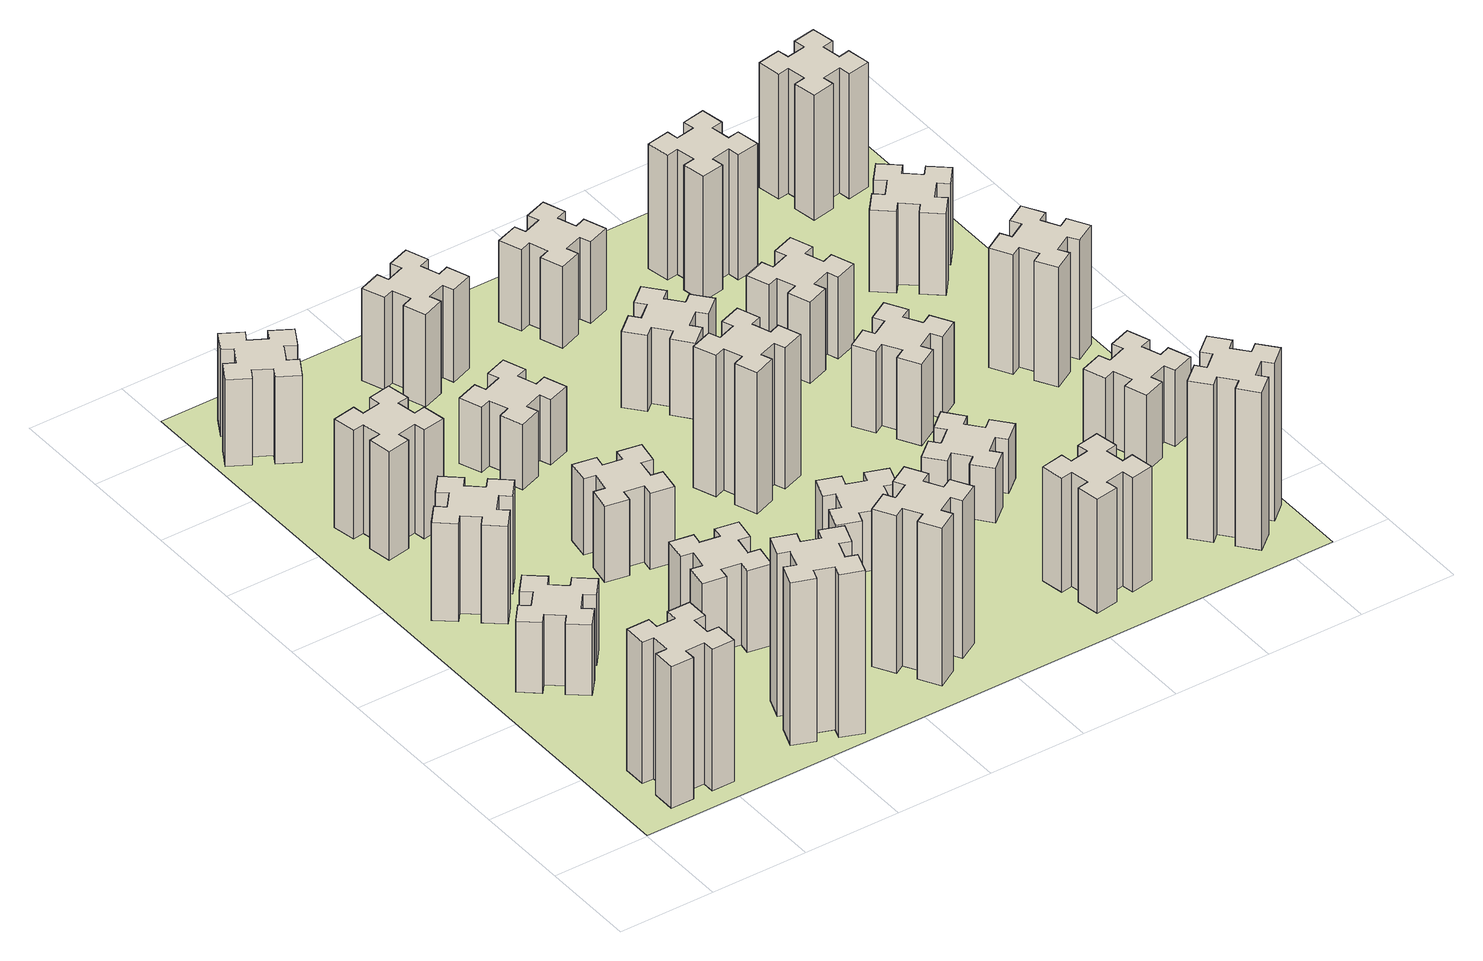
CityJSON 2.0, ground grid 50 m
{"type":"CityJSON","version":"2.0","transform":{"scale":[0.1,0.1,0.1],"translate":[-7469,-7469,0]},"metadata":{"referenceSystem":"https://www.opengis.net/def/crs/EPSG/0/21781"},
"CityObjects":{
"building1":{"type":"Building","attributes":{"class":"1000","function":"1000","usage":"1000","yearOfConstruction":2016,"roofType":"1000","measuredHeight":78,"storeysAboveGround":30,"storeysBelowGround":0},"geometry":[{"type":"Solid","lod":"1","boundaries":[[[[0,1,2,3,4,5,6,7,8,9,10,11,12,13,14,15,16,17,18,19]],[[17,16,20,21]],[[16,15,22,20]],[[15,14,23,22]],[[14,13,24,23]],[[13,12,25,24]],[[12,11,26,25]],[[11,10,27,26]],[[10,9,28,27]],[[9,8,29,28]],[[8,7,30,29]],[[7,6,31,30]],[[6,5,32,31]],[[5,4,33,32]],[[4,3,34,33]],[[3,2,35,34]],[[2,1,36,35]],[[1,0,37,36]],[[0,19,38,37]],[[19,18,39,38]],[[18,17,21,39]],[[24,25,26,27,28,29,30,31,32,33,34,35,36,37,38,39,21,20,22,23]]]]}]},
"building2":{"type":"Building","attributes":{"class":"1000","function":"1000","usage":"1000","yearOfConstruction":2016,"roofType":"1000","measuredHeight":39,"storeysAboveGround":30,"storeysBelowGround":0},"geometry":[{"type":"Solid","lod":"1","boundaries":[[[[40,41,42,43,44,45,46,47,48,49,50,51,52,53,54,55,56,57,58,59]],[[57,56,60,61]],[[56,55,62,60]],[[55,54,63,62]],[[54,53,64,63]],[[53,52,65,64]],[[52,51,66,65]],[[51,50,67,66]],[[50,49,68,67]],[[49,48,69,68]],[[48,47,70,69]],[[47,46,71,70]],[[46,45,72,71]],[[45,44,73,72]],[[44,43,74,73]],[[43,42,75,74]],[[42,41,76,75]],[[41,40,77,76]],[[40,59,78,77]],[[59,58,79,78]],[[58,57,61,79]],[[64,65,66,67,68,69,70,71,72,73,74,75,76,77,78,79,61,60,62,63]]]]}]},
"building3":{"type":"Building","attributes":{"class":"1000","function":"1000","usage":"1000","yearOfConstruction":2016,"roofType":"1000","measuredHeight":54,"storeysAboveGround":30,"storeysBelowGround":0},"geometry":[{"type":"Solid","lod":"1","boundaries":[[[[80,81,82,83,84,85,86,87,88,89,90,91,92,93,94,95,96,97,98,99]],[[97,96,100,101]],[[96,95,102,100]],[[95,94,103,102]],[[94,93,104,103]],[[93,92,105,104]],[[92,91,106,105]],[[91,90,107,106]],[[90,89,108,107]],[[89,88,109,108]],[[88,87,110,109]],[[87,86,111,110]],[[86,85,112,111]],[[85,84,113,112]],[[84,83,114,113]],[[83,82,115,114]],[[82,81,116,115]],[[81,80,117,116]],[[80,99,118,117]],[[99,98,119,118]],[[98,97,101,119]],[[104,105,106,107,108,109,110,111,112,113,114,115,116,117,118,119,101,100,102,103]]]]}]},
"building4":{"type":"Building","attributes":{"class":"1000","function":"1000","usage":"1000","yearOfConstruction":2016,"roofType":"1000","measuredHeight":60,"storeysAboveGround":30,"storeysBelowGround":0},"geometry":[{"type":"Solid","lod":"1","boundaries":[[[[120,121,122,123,124,125,126,127,128,129,130,131,132,133,134,135,136,137,138,139]],[[137,136,140,141]],[[136,135,142,140]],[[135,134,143,142]],[[134,133,144,143]],[[133,132,145,144]],[[132,131,146,145]],[[131,130,147,146]],[[130,129,148,147]],[[129,128,149,148]],[[128,127,150,149]],[[127,126,151,150]],[[126,125,152,151]],[[125,124,153,152]],[[124,123,154,153]],[[123,122,155,154]],[[122,121,156,155]],[[121,120,157,156]],[[120,139,158,157]],[[139,138,159,158]],[[138,137,141,159]],[[144,145,146,147,148,149,150,151,152,153,154,155,156,157,158,159,141,140,142,143]]]]}]},
"building5":{"type":"Building","attributes":{"class":"1000","function":"1000","usage":"1000","yearOfConstruction":2016,"roofType":"1000","measuredHeight":90,"storeysAboveGround":30,"storeysBelowGround":0},"geometry":[{"type":"Solid","lod":"1","boundaries":[[[[160,161,162,163,164,165,166,167,168,169,170,171,172,173,174,175,176,177,178,179]],[[177,176,180,181]],[[176,175,182,180]],[[175,174,183,182]],[[174,173,184,183]],[[173,172,185,184]],[[172,171,186,185]],[[171,170,187,186]],[[170,169,188,187]],[[169,168,189,188]],[[168,167,190,189]],[[167,166,191,190]],[[166,165,192,191]],[[165,164,193,192]],[[164,163,194,193]],[[163,162,195,194]],[[162,161,196,195]],[[161,160,197,196]],[[160,179,198,197]],[[179,178,199,198]],[[178,177,181,199]],[[184,185,186,187,188,189,190,191,192,193,194,195,196,197,198,199,181,180,182,183]]]]}]},
"building6":{"type":"Building","attributes":{"class":"1000","function":"1000","usage":"1000","yearOfConstruction":2016,"roofType":"1000","measuredHeight":48,"storeysAboveGround":30,"storeysBelowGround":0},"geometry":[{"type":"Solid","lod":"1","boundaries":[[[[200,201,202,203,204,205,206,207,208,209,210,211,212,213,214,215,216,217,218,219]],[[217,216,220,221]],[[216,215,222,220]],[[215,214,223,222]],[[214,213,224,223]],[[213,212,225,224]],[[212,211,226,225]],[[211,210,227,226]],[[210,209,228,227]],[[209,208,229,228]],[[208,207,230,229]],[[207,206,231,230]],[[206,205,232,231]],[[205,204,233,232]],[[204,203,234,233]],[[203,202,235,234]],[[202,201,236,235]],[[201,200,237,236]],[[200,219,238,237]],[[219,218,239,238]],[[218,217,221,239]],[[224,225,226,227,228,229,230,231,232,233,234,235,236,237,238,239,221,220,222,223]]]]}]},
"building7":{"type":"Building","attributes":{"class":"1000","function":"1000","usage":"1000","yearOfConstruction":2016,"roofType":"1000","measuredHeight":45,"storeysAboveGround":30,"storeysBelowGround":0},"geometry":[{"type":"Solid","lod":"1","boundaries":[[[[240,241,242,243,244,245,246,247,248,249,250,251,252,253,254,255,256,257,258,259]],[[257,256,260,261]],[[256,255,262,260]],[[255,254,263,262]],[[254,253,264,263]],[[253,252,265,264]],[[252,251,266,265]],[[251,250,267,266]],[[250,249,268,267]],[[249,248,269,268]],[[248,247,270,269]],[[247,246,271,270]],[[246,245,272,271]],[[245,244,273,272]],[[244,243,274,273]],[[243,242,275,274]],[[242,241,276,275]],[[241,240,277,276]],[[240,259,278,277]],[[259,258,279,278]],[[258,257,261,279]],[[264,265,266,267,268,269,270,271,272,273,274,275,276,277,278,279,261,260,262,263]]]]}]},
"building8":{"type":"Building","attributes":{"class":"1000","function":"1000","usage":"1000","yearOfConstruction":2016,"roofType":"1000","measuredHeight":42,"storeysAboveGround":30,"storeysBelowGround":0},"geometry":[{"type":"Solid","lod":"1","boundaries":[[[[280,281,282,283,284,285,286,287,288,289,290,291,292,293,294,295,296,297,298,299]],[[297,296,300,301]],[[296,295,302,300]],[[295,294,303,302]],[[294,293,304,303]],[[293,292,305,304]],[[292,291,306,305]],[[291,290,307,306]],[[290,289,308,307]],[[289,288,309,308]],[[288,287,310,309]],[[287,286,311,310]],[[286,285,312,311]],[[285,284,313,312]],[[284,283,314,313]],[[283,282,315,314]],[[282,281,316,315]],[[281,280,317,316]],[[280,299,318,317]],[[299,298,319,318]],[[298,297,301,319]],[[304,305,306,307,308,309,310,311,312,313,314,315,316,317,318,319,301,300,302,303]]]]}]},
"building9":{"type":"Building","attributes":{"class":"1000","function":"1000","usage":"1000","yearOfConstruction":2016,"roofType":"1000","measuredHeight":87,"storeysAboveGround":30,"storeysBelowGround":0},"geometry":[{"type":"Solid","lod":"1","boundaries":[[[[320,321,322,323,324,325,326,327,328,329,330,331,332,333,334,335,336,337,338,339]],[[337,336,340,341]],[[336,335,342,340]],[[335,334,343,342]],[[334,333,344,343]],[[333,332,345,344]],[[332,331,346,345]],[[331,330,347,346]],[[330,329,348,347]],[[329,328,349,348]],[[328,327,350,349]],[[327,326,351,350]],[[326,325,352,351]],[[325,324,353,352]],[[324,323,354,353]],[[323,322,355,354]],[[322,321,356,355]],[[321,320,357,356]],[[320,339,358,357]],[[339,338,359,358]],[[338,337,341,359]],[[344,345,346,347,348,349,350,351,352,353,354,355,356,357,358,359,341,340,342,343]]]]}]},
"building10":{"type":"Building","attributes":{"class":"1000","function":"1000","usage":"1000","yearOfConstruction":2016,"roofType":"1000","measuredHeight":36,"storeysAboveGround":30,"storeysBelowGround":0},"geometry":[{"type":"Solid","lod":"1","boundaries":[[[[360,361,362,363,364,365,366,367,368,369,370,371,372,373,374,375,376,377,378,379]],[[377,376,380,381]],[[376,375,382,380]],[[375,374,383,382]],[[374,373,384,383]],[[373,372,385,384]],[[372,371,386,385]],[[371,370,387,386]],[[370,369,388,387]],[[369,368,389,388]],[[368,367,390,389]],[[367,366,391,390]],[[366,365,392,391]],[[365,364,393,392]],[[364,363,394,393]],[[363,362,395,394]],[[362,361,396,395]],[[361,360,397,396]],[[360,379,398,397]],[[379,378,399,398]],[[378,377,381,399]],[[384,385,386,387,388,389,390,391,392,393,394,395,396,397,398,399,381,380,382,383]]]]}]},
"building11":{"type":"Building","attributes":{"class":"1000","function":"1000","usage":"1000","yearOfConstruction":2016,"roofType":"1000","measuredHeight":51,"storeysAboveGround":30,"storeysBelowGround":0},"geometry":[{"type":"Solid","lod":"1","boundaries":[[[[400,401,402,403,404,405,406,407,408,409,410,411,412,413,414,415,416,417,418,419]],[[417,416,420,421]],[[416,415,422,420]],[[415,414,423,422]],[[414,413,424,423]],[[413,412,425,424]],[[412,411,426,425]],[[411,410,427,426]],[[410,409,428,427]],[[409,408,429,428]],[[408,407,430,429]],[[407,406,431,430]],[[406,405,432,431]],[[405,404,433,432]],[[404,403,434,433]],[[403,402,435,434]],[[402,401,436,435]],[[401,400,437,436]],[[400,419,438,437]],[[419,418,439,438]],[[418,417,421,439]],[[424,425,426,427,428,429,430,431,432,433,434,435,436,437,438,439,421,420,422,423]]]]}]},
"building12":{"type":"Building","attributes":{"class":"1000","function":"1000","usage":"1000","yearOfConstruction":2016,"roofType":"1000","measuredHeight":33,"storeysAboveGround":30,"storeysBelowGround":0},"geometry":[{"type":"Solid","lod":"1","boundaries":[[[[440,441,442,443,444,445,446,447,448,449,450,451,452,453,454,455,456,457,458,459]],[[457,456,460,461]],[[456,455,462,460]],[[455,454,463,462]],[[454,453,464,463]],[[453,452,465,464]],[[452,451,466,465]],[[451,450,467,466]],[[450,449,468,467]],[[449,448,469,468]],[[448,447,470,469]],[[447,446,471,470]],[[446,445,472,471]],[[445,444,473,472]],[[444,443,474,473]],[[443,442,475,474]],[[442,441,476,475]],[[441,440,477,476]],[[440,459,478,477]],[[459,458,479,478]],[[458,457,461,479]],[[464,465,466,467,468,469,470,471,472,473,474,475,476,477,478,479,461,460,462,463]]]]}]},
"building13":{"type":"Building","attributes":{"class":"1000","function":"1000","usage":"1000","yearOfConstruction":2016,"roofType":"1000","measuredHeight":78,"storeysAboveGround":30,"storeysBelowGround":0},"geometry":[{"type":"Solid","lod":"1","boundaries":[[[[480,481,482,483,484,485,486,487,488,489,490,491,492,493,494,495,496,497,498,499]],[[497,496,500,501]],[[496,495,502,500]],[[495,494,503,502]],[[494,493,504,503]],[[493,492,505,504]],[[492,491,506,505]],[[491,490,507,506]],[[490,489,508,507]],[[489,488,509,508]],[[488,487,510,509]],[[487,486,511,510]],[[486,485,512,511]],[[485,484,513,512]],[[484,483,514,513]],[[483,482,515,514]],[[482,481,516,515]],[[481,480,517,516]],[[480,499,518,517]],[[499,498,519,518]],[[498,497,501,519]],[[504,505,506,507,508,509,510,511,512,513,514,515,516,517,518,519,501,500,502,503]]]]}]},
"building14":{"type":"Building","attributes":{"class":"1000","function":"1000","usage":"1000","yearOfConstruction":2016,"roofType":"1000","measuredHeight":42,"storeysAboveGround":30,"storeysBelowGround":0},"geometry":[{"type":"Solid","lod":"1","boundaries":[[[[520,521,522,523,524,525,526,527,528,529,530,531,532,533,534,535,536,537,538,539]],[[537,536,540,541]],[[536,535,542,540]],[[535,534,543,542]],[[534,533,544,543]],[[533,532,545,544]],[[532,531,546,545]],[[531,530,547,546]],[[530,529,548,547]],[[529,528,549,548]],[[528,527,550,549]],[[527,526,551,550]],[[526,525,552,551]],[[525,524,553,552]],[[524,523,554,553]],[[523,522,555,554]],[[522,521,556,555]],[[521,520,557,556]],[[520,539,558,557]],[[539,538,559,558]],[[538,537,541,559]],[[544,545,546,547,548,549,550,551,552,553,554,555,556,557,558,559,541,540,542,543]]]]}]},
"building15":{"type":"Building","attributes":{"class":"1000","function":"1000","usage":"1000","yearOfConstruction":2016,"roofType":"1000","measuredHeight":63,"storeysAboveGround":30,"storeysBelowGround":0},"geometry":[{"type":"Solid","lod":"1","boundaries":[[[[560,561,562,563,564,565,566,567,568,569,570,571,572,573,574,575,576,577,578,579]],[[577,576,580,581]],[[576,575,582,580]],[[575,574,583,582]],[[574,573,584,583]],[[573,572,585,584]],[[572,571,586,585]],[[571,570,587,586]],[[570,569,588,587]],[[569,568,589,588]],[[568,567,590,589]],[[567,566,591,590]],[[566,565,592,591]],[[565,564,593,592]],[[564,563,594,593]],[[563,562,595,594]],[[562,561,596,595]],[[561,560,597,596]],[[560,579,598,597]],[[579,578,599,598]],[[578,577,581,599]],[[584,585,586,587,588,589,590,591,592,593,594,595,596,597,598,599,581,580,582,583]]]]}]},
"building16":{"type":"Building","attributes":{"class":"1000","function":"1000","usage":"1000","yearOfConstruction":2016,"roofType":"1000","measuredHeight":45,"storeysAboveGround":30,"storeysBelowGround":0},"geometry":[{"type":"Solid","lod":"1","boundaries":[[[[600,601,602,603,604,605,606,607,608,609,610,611,612,613,614,615,616,617,618,619]],[[617,616,620,621]],[[616,615,622,620]],[[615,614,623,622]],[[614,613,624,623]],[[613,612,625,624]],[[612,611,626,625]],[[611,610,627,626]],[[610,609,628,627]],[[609,608,629,628]],[[608,607,630,629]],[[607,606,631,630]],[[606,605,632,631]],[[605,604,633,632]],[[604,603,634,633]],[[603,602,635,634]],[[602,601,636,635]],[[601,600,637,636]],[[600,619,638,637]],[[619,618,639,638]],[[618,617,621,639]],[[624,625,626,627,628,629,630,631,632,633,634,635,636,637,638,639,621,620,622,623]]]]}]},
"building17":{"type":"Building","attributes":{"class":"1000","function":"1000","usage":"1000","yearOfConstruction":2016,"roofType":"1000","measuredHeight":30,"storeysAboveGround":30,"storeysBelowGround":0},"geometry":[{"type":"Solid","lod":"1","boundaries":[[[[640,641,642,643,644,645,646,647,648,649,650,651,652,653,654,655,656,657,658,659]],[[657,656,660,661]],[[656,655,662,660]],[[655,654,663,662]],[[654,653,664,663]],[[653,652,665,664]],[[652,651,666,665]],[[651,650,667,666]],[[650,649,668,667]],[[649,648,669,668]],[[648,647,670,669]],[[647,646,671,670]],[[646,645,672,671]],[[645,644,673,672]],[[644,643,674,673]],[[643,642,675,674]],[[642,641,676,675]],[[641,640,677,676]],[[640,659,678,677]],[[659,658,679,678]],[[658,657,661,679]],[[664,665,666,667,668,669,670,671,672,673,674,675,676,677,678,679,661,660,662,663]]]]}]},
"building18":{"type":"Building","attributes":{"class":"1000","function":"1000","usage":"1000","yearOfConstruction":2016,"roofType":"1000","measuredHeight":45,"storeysAboveGround":30,"storeysBelowGround":0},"geometry":[{"type":"Solid","lod":"1","boundaries":[[[[680,681,682,683,684,685,686,687,688,689,690,691,692,693,694,695,696,697,698,699]],[[697,696,700,701]],[[696,695,702,700]],[[695,694,703,702]],[[694,693,704,703]],[[693,692,705,704]],[[692,691,706,705]],[[691,690,707,706]],[[690,689,708,707]],[[689,688,709,708]],[[688,687,710,709]],[[687,686,711,710]],[[686,685,712,711]],[[685,684,713,712]],[[684,683,714,713]],[[683,682,715,714]],[[682,681,716,715]],[[681,680,717,716]],[[680,699,718,717]],[[699,698,719,718]],[[698,697,701,719]],[[704,705,706,707,708,709,710,711,712,713,714,715,716,717,718,719,701,700,702,703]]]]}]},
"building19":{"type":"Building","attributes":{"class":"1000","function":"1000","usage":"1000","yearOfConstruction":2016,"roofType":"1000","measuredHeight":45,"storeysAboveGround":30,"storeysBelowGround":0},"geometry":[{"type":"Solid","lod":"1","boundaries":[[[[720,721,722,723,724,725,726,727,728,729,730,731,732,733,734,735,736,737,738,739]],[[737,736,740,741]],[[736,735,742,740]],[[735,734,743,742]],[[734,733,744,743]],[[733,732,745,744]],[[732,731,746,745]],[[731,730,747,746]],[[730,729,748,747]],[[729,728,749,748]],[[728,727,750,749]],[[727,726,751,750]],[[726,725,752,751]],[[725,724,753,752]],[[724,723,754,753]],[[723,722,755,754]],[[722,721,756,755]],[[721,720,757,756]],[[720,739,758,757]],[[739,738,759,758]],[[738,737,741,759]],[[744,745,746,747,748,749,750,751,752,753,754,755,756,757,758,759,741,740,742,743]]]]}]},
"building20":{"type":"Building","attributes":{"class":"1000","function":"1000","usage":"1000","yearOfConstruction":2016,"roofType":"1000","measuredHeight":87,"storeysAboveGround":30,"storeysBelowGround":0},"geometry":[{"type":"Solid","lod":"1","boundaries":[[[[760,761,762,763,764,765,766,767,768,769,770,771,772,773,774,775,776,777,778,779]],[[777,776,780,781]],[[776,775,782,780]],[[775,774,783,782]],[[774,773,784,783]],[[773,772,785,784]],[[772,771,786,785]],[[771,770,787,786]],[[770,769,788,787]],[[769,768,789,788]],[[768,767,790,789]],[[767,766,791,790]],[[766,765,792,791]],[[765,764,793,792]],[[764,763,794,793]],[[763,762,795,794]],[[762,761,796,795]],[[761,760,797,796]],[[760,779,798,797]],[[779,778,799,798]],[[778,777,781,799]],[[784,785,786,787,788,789,790,791,792,793,794,795,796,797,798,799,781,780,782,783]]]]}]},
"building21":{"type":"Building","attributes":{"class":"1000","function":"1000","usage":"1000","yearOfConstruction":2016,"roofType":"1000","measuredHeight":69,"storeysAboveGround":30,"storeysBelowGround":0},"geometry":[{"type":"Solid","lod":"1","boundaries":[[[[800,801,802,803,804,805,806,807,808,809,810,811,812,813,814,815,816,817,818,819]],[[817,816,820,821]],[[816,815,822,820]],[[815,814,823,822]],[[814,813,824,823]],[[813,812,825,824]],[[812,811,826,825]],[[811,810,827,826]],[[810,809,828,827]],[[809,808,829,828]],[[808,807,830,829]],[[807,806,831,830]],[[806,805,832,831]],[[805,804,833,832]],[[804,803,834,833]],[[803,802,835,834]],[[802,801,836,835]],[[801,800,837,836]],[[800,819,838,837]],[[819,818,839,838]],[[818,817,821,839]],[[824,825,826,827,828,829,830,831,832,833,834,835,836,837,838,839,821,820,822,823]]]]}]},
"building22":{"type":"Building","attributes":{"class":"1000","function":"1000","usage":"1000","yearOfConstruction":2016,"roofType":"1000","measuredHeight":42,"storeysAboveGround":30,"storeysBelowGround":0},"geometry":[{"type":"Solid","lod":"1","boundaries":[[[[840,841,842,843,844,845,846,847,848,849,850,851,852,853,854,855,856,857,858,859]],[[857,856,860,861]],[[856,855,862,860]],[[855,854,863,862]],[[854,853,864,863]],[[853,852,865,864]],[[852,851,866,865]],[[851,850,867,866]],[[850,849,868,867]],[[849,848,869,868]],[[848,847,870,869]],[[847,846,871,870]],[[846,845,872,871]],[[845,844,873,872]],[[844,843,874,873]],[[843,842,875,874]],[[842,841,876,875]],[[841,840,877,876]],[[840,859,878,877]],[[859,858,879,878]],[[858,857,861,879]],[[864,865,866,867,868,869,870,871,872,873,874,875,876,877,878,879,861,860,862,863]]]]}]},
"building23":{"type":"Building","attributes":{"class":"1000","function":"1000","usage":"1000","yearOfConstruction":2016,"roofType":"1000","measuredHeight":66,"storeysAboveGround":30,"storeysBelowGround":0},"geometry":[{"type":"Solid","lod":"1","boundaries":[[[[880,881,882,883,884,885,886,887,888,889,890,891,892,893,894,895,896,897,898,899]],[[897,896,900,901]],[[896,895,902,900]],[[895,894,903,902]],[[894,893,904,903]],[[893,892,905,904]],[[892,891,906,905]],[[891,890,907,906]],[[890,889,908,907]],[[889,888,909,908]],[[888,887,910,909]],[[887,886,911,910]],[[886,885,912,911]],[[885,884,913,912]],[[884,883,914,913]],[[883,882,915,914]],[[882,881,916,915]],[[881,880,917,916]],[[880,899,918,917]],[[899,898,919,918]],[[898,897,901,919]],[[904,905,906,907,908,909,910,911,912,913,914,915,916,917,918,919,901,900,902,903]]]]}]},
"building24":{"type":"Building","attributes":{"class":"1000","function":"1000","usage":"1000","yearOfConstruction":2016,"roofType":"1000","measuredHeight":45,"storeysAboveGround":30,"storeysBelowGround":0},"geometry":[{"type":"Solid","lod":"1","boundaries":[[[[920,921,922,923,924,925,926,927,928,929,930,931,932,933,934,935,936,937,938,939]],[[937,936,940,941]],[[936,935,942,940]],[[935,934,943,942]],[[934,933,944,943]],[[933,932,945,944]],[[932,931,946,945]],[[931,930,947,946]],[[930,929,948,947]],[[929,928,949,948]],[[928,927,950,949]],[[927,926,951,950]],[[926,925,952,951]],[[925,924,953,952]],[[924,923,954,953]],[[923,922,955,954]],[[922,921,956,955]],[[921,920,957,956]],[[920,939,958,957]],[[939,938,959,958]],[[938,937,941,959]],[[944,945,946,947,948,949,950,951,952,953,954,955,956,957,958,959,941,940,942,943]]]]}]},
"building25":{"type":"Building","attributes":{"class":"1000","function":"1000","usage":"1000","yearOfConstruction":2016,"roofType":"1000","measuredHeight":69,"storeysAboveGround":30,"storeysBelowGround":0},"geometry":[{"type":"Solid","lod":"1","boundaries":[[[[960,961,962,963,964,965,966,967,968,969,970,971,972,973,974,975,976,977,978,979]],[[977,976,980,981]],[[976,975,982,980]],[[975,974,983,982]],[[974,973,984,983]],[[973,972,985,984]],[[972,971,986,985]],[[971,970,987,986]],[[970,969,988,987]],[[969,968,989,988]],[[968,967,990,989]],[[967,966,991,990]],[[966,965,992,991]],[[965,964,993,992]],[[964,963,994,993]],[[963,962,995,994]],[[962,961,996,995]],[[961,960,997,996]],[[960,979,998,997]],[[979,978,999,998]],[[978,977,981,999]],[[984,985,986,987,988,989,990,991,992,993,994,995,996,997,998,999,981,980,982,983]]]]}]},
"landuse1":{"type":"LandUse","attributes":{"name":"plot1","function":"1010"},"geometry":[{"type":"MultiSurface","lod":"1","boundaries":[[[1000,1001,1002,1003]]]}]}
},
"vertices":[
[265,325,0],[265,225,0],[205,225,0],[205,105,0],[325,105,0],[325,165,0],[425,165,0],[425,105,0],[545,105,0],[545,225,0],[485,225,0],[485,325,0],[545,325,0],[545,445,0],[425,445,0],[425,385,0],[325,385,0],[325,445,0],[205,445,0],[205,325,0],[325,385,780],[325,445,780],[425,385,780],[425,445,780],[545,445,780],[545,325,780],[485,325,780],[485,225,780],[545,225,780],[545,105,780],[425,105,780],[425,165,780],[325,165,780],[325,105,780],[205,105,780],[205,225,780],[265,225,780],[265,325,780],[205,325,780],[205,445,780],
[323,1324,0],[259,1248,0],[213,1286,0],[136,1194,0],[228,1117,0],[266,1163,0],[343,1099,0],[304,1053,0],[396,976,0],[473,1068,0],[427,1106,0],[492,1183,0],[538,1144,0],[615,1236,0],[523,1313,0],[484,1267,0],[408,1332,0],[446,1378,0],[354,1455,0],[277,1363,0],[408,1332,390],[446,1378,390],[484,1267,390],[523,1313,390],[615,1236,390],[538,1144,390],[492,1183,390],[427,1106,390],[473,1068,390],[396,976,390],[304,1053,390],[343,1099,390],[266,1163,390],[228,1117,390],[136,1194,390],[213,1286,390],[259,1248,390],[323,1324,390],[277,1363,390],[354,1455,390],
[484,1907,0],[408,1972,0],[446,2018,0],[354,2095,0],[277,2003,0],[323,1964,0],[259,1888,0],[213,1926,0],[136,1834,0],[228,1757,0],[266,1803,0],[343,1739,0],[304,1693,0],[396,1616,0],[473,1708,0],[427,1746,0],[492,1823,0],[538,1784,0],[615,1876,0],[523,1953,0],[492,1823,540],[538,1784,540],[427,1746,540],[473,1708,540],[396,1616,540],[304,1693,540],[343,1739,540],[266,1803,540],[228,1757,540],[136,1834,540],[213,1926,540],[259,1888,540],[323,1964,540],[277,2003,540],[354,2095,540],[446,2018,540],[408,1972,540],[484,1907,540],[523,1953,540],[615,1876,540],
[258,2525,0],[276,2427,0],[217,2417,0],[237,2298,0],[356,2319,0],[345,2378,0],[444,2396,0],[454,2337,0],[572,2357,0],[551,2476,0],[492,2465,0],[475,2564,0],[534,2574,0],[513,2692,0],[395,2671,0],[405,2612,0],[307,2595,0],[297,2654,0],[178,2633,0],[199,2515,0],[307,2595,600],[297,2654,600],[405,2612,600],[395,2671,600],[513,2692,600],[534,2574,600],[475,2564,600],[492,2465,600],[551,2476,600],[572,2357,600],[454,2337,600],[444,2396,600],[345,2378,600],[356,2319,600],[237,2298,600],[217,2417,600],[276,2427,600],[258,2525,600],[199,2515,600],[178,2633,600],
[1029,360,0],[995,266,0],[939,287,0],[897,174,0],[1010,133,0],[1031,189,0],[1125,155,0],[1104,99,0],[1217,57,0],[1258,170,0],[1202,191,0],[1236,285,0],[1292,264,0],[1333,377,0],[1220,418,0],[1200,362,0],[1106,396,0],[1127,452,0],[1014,493,0],[973,380,0],[1106,396,900],[1127,452,900],[1200,362,900],[1220,418,900],[1333,377,900],[1292,264,900],[1236,285,900],[1202,191,900],[1258,170,900],[1217,57,900],[1104,99,900],[1125,155,900],[1031,189,900],[1010,133,900],[897,174,900],[939,287,900],[995,266,900],[1029,360,900],[973,380,900],[1014,493,900],
[177,3265,0],[264,3215,0],[234,3163,0],[338,3103,0],[398,3207,0],[346,3237,0],[396,3324,0],[448,3294,0],[508,3398,0],[404,3458,0],[374,3406,0],[287,3456,0],[317,3508,0],[213,3568,0],[153,3464,0],[205,3434,0],[155,3347,0],[103,3377,0],[43,3273,0],[147,3213,0],[155,3347,480],[103,3377,480],[205,3434,480],[153,3464,480],[213,3568,480],[317,3508,480],[287,3456,480],[374,3406,480],[404,3458,480],[508,3398,480],[448,3294,480],[396,3324,480],[346,3237,480],[398,3207,480],[338,3103,480],[234,3163,480],[264,3215,480],[177,3265,480],[147,3213,480],[43,3273,480],
[1047,916,0],[1145,898,0],[1135,839,0],[1253,818,0],[1274,937,0],[1215,947,0],[1232,1045,0],[1291,1035,0],[1312,1153,0],[1194,1174,0],[1184,1115,0],[1085,1132,0],[1096,1191,0],[977,1212,0],[957,1094,0],[1016,1084,0],[998,985,0],[939,996,0],[918,877,0],[1037,857,0],[998,985,450],[939,996,450],[1016,1084,450],[957,1094,450],[977,1212,450],[1096,1191,450],[1085,1132,450],[1184,1115,450],[1194,1174,450],[1312,1153,450],[1291,1035,450],[1232,1045,450],[1215,947,450],[1274,937,450],[1253,818,450],[1135,839,450],[1145,898,450],[1047,916,450],[1037,857,450],[918,877,450],
[1047,1656,0],[1145,1638,0],[1135,1579,0],[1253,1558,0],[1274,1677,0],[1215,1687,0],[1232,1785,0],[1291,1775,0],[1312,1893,0],[1194,1914,0],[1184,1855,0],[1085,1872,0],[1096,1931,0],[977,1952,0],[957,1834,0],[1016,1824,0],[998,1725,0],[939,1736,0],[918,1617,0],[1037,1597,0],[998,1725,420],[939,1736,420],[1016,1824,420],[957,1834,420],[977,1952,420],[1096,1931,420],[1085,1872,420],[1184,1855,420],[1194,1914,420],[1312,1893,420],[1291,1775,420],[1232,1785,420],[1215,1687,420],[1274,1677,420],[1253,1558,420],[1135,1579,420],[1145,1638,420],[1047,1656,420],[1037,1597,420],[918,1617,420],
[1744,496,0],[1657,446,0],[1627,498,0],[1523,438,0],[1583,334,0],[1635,364,0],[1685,277,0],[1633,247,0],[1693,143,0],[1797,203,0],[1767,255,0],[1854,305,0],[1884,253,0],[1988,313,0],[1928,417,0],[1876,387,0],[1826,474,0],[1878,504,0],[1818,608,0],[1714,548,0],[1826,474,870],[1878,504,870],[1876,387,870],[1928,417,870],[1988,313,870],[1884,253,870],[1854,305,870],[1767,255,870],[1797,203,870],[1693,143,870],[1633,247,870],[1685,277,870],[1635,364,870],[1583,334,870],[1523,438,870],[1627,498,870],[1657,446,870],[1744,496,870],[1714,548,870],[1818,608,870],
[1125,2716,0],[1031,2682,0],[1010,2738,0],[897,2697,0],[939,2584,0],[995,2605,0],[1029,2511,0],[973,2490,0],[1014,2377,0],[1127,2419,0],[1106,2475,0],[1200,2509,0],[1220,2453,0],[1333,2494,0],[1292,2607,0],[1236,2586,0],[1202,2680,0],[1258,2700,0],[1217,2813,0],[1104,2772,0],[1202,2680,360],[1258,2700,360],[1236,2586,360],[1292,2607,360],[1333,2494,360],[1220,2453,360],[1200,2509,360],[1106,2475,360],[1127,2419,360],[1014,2377,360],[973,2490,360],[1029,2511,360],[995,2605,360],[939,2584,360],[897,2697,360],[1010,2738,360],[1031,2682,360],[1125,2716,360],[1104,2772,360],[1217,2813,360],
[1125,3456,0],[1031,3422,0],[1010,3478,0],[897,3437,0],[939,3324,0],[995,3345,0],[1029,3251,0],[973,3230,0],[1014,3117,0],[1127,3159,0],[1106,3215,0],[1200,3249,0],[1220,3193,0],[1333,3234,0],[1292,3347,0],[1236,3326,0],[1202,3420,0],[1258,3440,0],[1217,3553,0],[1104,3512,0],[1202,3420,510],[1258,3440,510],[1236,3326,510],[1292,3347,510],[1333,3234,510],[1220,3193,510],[1200,3249,510],[1106,3215,510],[1127,3159,510],[1014,3117,510],[973,3230,510],[1029,3251,510],[995,3345,510],[939,3324,510],[897,3437,510],[1010,3478,510],[1031,3422,510],[1125,3456,510],[1104,3512,510],[1217,3553,510],
[1871,1029,0],[1965,995,0],[1944,939,0],[2057,897,0],[2098,1010,0],[2042,1031,0],[2076,1125,0],[2132,1104,0],[2173,1217,0],[2060,1258,0],[2040,1202,0],[1946,1236,0],[1967,1292,0],[1854,1333,0],[1813,1220,0],[1869,1200,0],[1835,1106,0],[1779,1127,0],[1737,1014,0],[1850,973,0],[1835,1106,330],[1779,1127,330],[1869,1200,330],[1813,1220,330],[1854,1333,330],[1967,1292,330],[1946,1236,330],[2040,1202,330],[2060,1258,330],[2173,1217,330],[2132,1104,330],[2076,1125,330],[2042,1031,330],[2098,1010,330],[2057,897,330],[1944,939,330],[1965,995,330],[1871,1029,330],[1850,973,330],[1737,1014,330],
[1976,1846,0],[1942,1940,0],[1998,1960,0],[1957,2073,0],[1844,2032,0],[1865,1976,0],[1771,1942,0],[1750,1998,0],[1637,1957,0],[1679,1844,0],[1735,1865,0],[1769,1771,0],[1713,1750,0],[1754,1637,0],[1867,1679,0],[1846,1735,0],[1940,1769,0],[1960,1713,0],[2073,1754,0],[2032,1867,0],[1940,1769,780],[1960,1713,780],[1846,1735,780],[1867,1679,780],[1754,1637,780],[1713,1750,780],[1769,1771,780],[1735,1865,780],[1679,1844,780],[1637,1957,780],[1750,1998,780],[1771,1942,780],[1865,1976,780],[1844,2032,780],[1957,2073,780],[1998,1960,780],[1942,1940,780],[1976,1846,780],[2032,1867,780],[2073,1754,780],
[1988,2479,0],[2064,2543,0],[2103,2497,0],[2195,2574,0],[2118,2666,0],[2072,2628,0],[2007,2704,0],[2053,2743,0],[1976,2835,0],[1884,2758,0],[1923,2712,0],[1846,2647,0],[1808,2693,0],[1716,2616,0],[1793,2524,0],[1839,2563,0],[1903,2486,0],[1857,2448,0],[1934,2356,0],[2026,2433,0],[1903,2486,420],[1857,2448,420],[1839,2563,420],[1793,2524,420],[1716,2616,420],[1808,2693,420],[1846,2647,420],[1923,2712,420],[1884,2758,420],[1976,2835,420],[2053,2743,420],[2007,2704,420],[2072,2628,420],[2118,2666,420],[2195,2574,420],[2103,2497,420],[2064,2543,420],[1988,2479,420],[2026,2433,420],[1934,2356,420],
[2665,258,0],[2764,276,0],[2774,217,0],[2892,237,0],[2871,356,0],[2812,345,0],[2795,444,0],[2854,454,0],[2833,572,0],[2715,551,0],[2725,492,0],[2627,475,0],[2617,534,0],[2498,513,0],[2519,395,0],[2578,405,0],[2596,307,0],[2537,297,0],[2557,178,0],[2676,199,0],[2596,307,630],[2537,297,630],[2578,405,630],[2519,395,630],[2498,513,630],[2617,534,630],[2627,475,630],[2725,492,630],[2715,551,630],[2833,572,630],[2854,454,630],[2795,444,630],[2812,345,630],[2871,356,630],[2892,237,630],[2774,217,630],[2764,276,630],[2665,258,630],[2676,199,630],[2557,178,630],
[1865,3456,0],[1771,3422,0],[1750,3478,0],[1637,3437,0],[1679,3324,0],[1735,3345,0],[1769,3251,0],[1713,3230,0],[1754,3117,0],[1867,3159,0],[1846,3215,0],[1940,3249,0],[1960,3193,0],[2073,3234,0],[2032,3347,0],[1976,3326,0],[1942,3420,0],[1998,3440,0],[1957,3553,0],[1844,3512,0],[1942,3420,450],[1998,3440,450],[1976,3326,450],[2032,3347,450],[2073,3234,450],[1960,3193,450],[1940,3249,450],[1846,3215,450],[1867,3159,450],[1754,3117,450],[1713,3230,450],[1769,3251,450],[1735,3345,450],[1679,3324,450],[1637,3437,450],[1750,3478,450],[1771,3422,450],[1865,3456,450],[1844,3512,450],[1957,3553,450],
[2628,1099,0],[2704,1163,0],[2743,1117,0],[2835,1194,0],[2758,1286,0],[2712,1248,0],[2647,1324,0],[2693,1363,0],[2616,1455,0],[2524,1378,0],[2563,1332,0],[2486,1267,0],[2448,1313,0],[2356,1236,0],[2433,1144,0],[2479,1183,0],[2543,1106,0],[2497,1068,0],[2574,976,0],[2666,1053,0],[2543,1106,300],[2497,1068,300],[2479,1183,300],[2433,1144,300],[2356,1236,300],[2448,1313,300],[2486,1267,300],[2563,1332,300],[2524,1378,300],[2616,1455,300],[2693,1363,300],[2647,1324,300],[2712,1248,300],[2758,1286,300],[2835,1194,300],[2743,1117,300],[2704,1163,300],[2628,1099,300],[2666,1053,300],[2574,976,300],
[2575,1844,0],[2625,1757,0],[2573,1727,0],[2633,1623,0],[2737,1683,0],[2707,1735,0],[2794,1785,0],[2824,1733,0],[2928,1793,0],[2868,1897,0],[2816,1867,0],[2766,1954,0],[2818,1984,0],[2758,2088,0],[2654,2028,0],[2684,1976,0],[2597,1926,0],[2567,1978,0],[2463,1918,0],[2523,1814,0],[2597,1926,450],[2567,1978,450],[2684,1976,450],[2654,2028,450],[2758,2088,450],[2818,1984,450],[2766,1954,450],[2816,1867,450],[2868,1897,450],[2928,1793,450],[2824,1733,450],[2794,1785,450],[2707,1735,450],[2737,1683,450],[2633,1623,450],[2573,1727,450],[2625,1757,450],[2575,1844,450],[2523,1814,450],[2463,1918,450],
[2586,2375,0],[2680,2409,0],[2700,2353,0],[2813,2394,0],[2772,2507,0],[2716,2486,0],[2682,2580,0],[2738,2600,0],[2697,2713,0],[2584,2672,0],[2605,2616,0],[2511,2582,0],[2490,2638,0],[2377,2597,0],[2419,2484,0],[2475,2505,0],[2509,2411,0],[2453,2390,0],[2494,2277,0],[2607,2319,0],[2509,2411,450],[2453,2390,450],[2475,2505,450],[2419,2484,450],[2377,2597,450],[2490,2638,450],[2511,2582,450],[2605,2616,450],[2584,2672,450],[2697,2713,450],[2738,2600,450],[2682,2580,450],[2716,2486,450],[2772,2507,450],[2813,2394,450],[2700,2353,450],[2680,2409,450],[2586,2375,450],[2607,2319,450],[2494,2277,450],
[3468,259,0],[3544,323,0],[3583,277,0],[3675,354,0],[3598,446,0],[3552,408,0],[3487,484,0],[3533,523,0],[3456,615,0],[3364,538,0],[3403,492,0],[3326,427,0],[3288,473,0],[3196,396,0],[3273,304,0],[3319,343,0],[3383,266,0],[3337,228,0],[3414,136,0],[3506,213,0],[3383,266,870],[3337,228,870],[3319,343,870],[3273,304,870],[3196,396,870],[3288,473,870],[3326,427,870],[3403,492,870],[3364,538,870],[3456,615,870],[3533,523,870],[3487,484,870],[3552,408,870],[3598,446,870],[3675,354,870],[3583,277,870],[3544,323,870],[3468,259,870],[3506,213,870],[3414,136,870],
[2565,3118,0],[2664,3136,0],[2674,3077,0],[2792,3097,0],[2771,3216,0],[2712,3205,0],[2695,3304,0],[2754,3314,0],[2733,3432,0],[2615,3411,0],[2625,3352,0],[2527,3335,0],[2517,3394,0],[2398,3373,0],[2419,3255,0],[2478,3265,0],[2496,3167,0],[2437,3157,0],[2457,3038,0],[2576,3059,0],[2496,3167,690],[2437,3157,690],[2478,3265,690],[2419,3255,690],[2398,3373,690],[2517,3394,690],[2527,3335,690],[2625,3352,690],[2615,3411,690],[2733,3432,690],[2754,3314,690],[2695,3304,690],[2712,3205,690],[2771,3216,690],[2792,3097,690],[2674,3077,690],[2664,3136,690],[2565,3118,690],[2576,3059,690],[2457,3038,690],
[3556,1106,0],[3522,1200,0],[3578,1220,0],[3537,1333,0],[3424,1292,0],[3445,1236,0],[3351,1202,0],[3330,1258,0],[3217,1217,0],[3259,1104,0],[3315,1125,0],[3349,1031,0],[3293,1010,0],[3334,897,0],[3447,939,0],[3426,995,0],[3520,1029,0],[3540,973,0],[3653,1014,0],[3612,1127,0],[3520,1029,420],[3540,973,420],[3426,995,420],[3447,939,420],[3334,897,420],[3293,1010,420],[3349,1031,420],[3315,1125,420],[3259,1104,420],[3217,1217,420],[3330,1258,420],[3351,1202,420],[3445,1236,420],[3424,1292,420],[3537,1333,420],[3578,1220,420],[3522,1200,420],[3556,1106,420],[3612,1127,420],[3653,1014,420],
[3556,1867,0],[3506,1954,0],[3558,1984,0],[3498,2088,0],[3394,2028,0],[3424,1976,0],[3337,1926,0],[3307,1978,0],[3203,1918,0],[3263,1814,0],[3315,1844,0],[3365,1757,0],[3313,1727,0],[3373,1623,0],[3477,1683,0],[3447,1735,0],[3534,1785,0],[3564,1733,0],[3668,1793,0],[3608,1897,0],[3534,1785,660],[3564,1733,660],[3447,1735,660],[3477,1683,660],[3373,1623,660],[3313,1727,660],[3365,1757,660],[3315,1844,660],[3263,1814,660],[3203,1918,660],[3307,1978,660],[3337,1926,660],[3424,1976,660],[3394,2028,660],[3498,2088,660],[3558,1984,660],[3506,1954,660],[3556,1867,660],[3608,1897,660],[3668,1793,660],
[3444,2747,0],[3368,2812,0],[3406,2858,0],[3314,2935,0],[3237,2843,0],[3283,2804,0],[3219,2728,0],[3173,2766,0],[3096,2674,0],[3188,2597,0],[3226,2643,0],[3303,2579,0],[3264,2533,0],[3356,2456,0],[3433,2548,0],[3387,2586,0],[3452,2663,0],[3498,2624,0],[3575,2716,0],[3483,2793,0],[3452,2663,450],[3498,2624,450],[3387,2586,450],[3433,2548,450],[3356,2456,450],[3264,2533,450],[3303,2579,450],[3226,2643,450],[3188,2597,450],[3096,2674,450],[3173,2766,450],[3219,2728,450],[3283,2804,450],[3237,2843,450],[3314,2935,450],[3406,2858,450],[3368,2812,450],[3444,2747,450],[3483,2793,450],[3575,2716,450],
[3218,3465,0],[3236,3367,0],[3177,3357,0],[3197,3238,0],[3316,3259,0],[3305,3318,0],[3404,3336,0],[3414,3277,0],[3532,3297,0],[3511,3416,0],[3452,3405,0],[3435,3504,0],[3494,3514,0],[3473,3632,0],[3355,3611,0],[3365,3552,0],[3267,3535,0],[3257,3594,0],[3138,3573,0],[3159,3455,0],[3267,3535,690],[3257,3594,690],[3365,3552,690],[3355,3611,690],[3473,3632,690],[3494,3514,690],[3435,3504,690],[3452,3405,690],[3511,3416,690],[3532,3297,690],[3414,3277,690],[3404,3336,690],[3305,3318,690],[3316,3259,690],[3197,3238,690],[3177,3357,690],[3236,3367,690],[3218,3465,690],[3159,3455,690],[3138,3573,690],
[5,3705,0],[3705,3705,0],[3705,5,0],[5,5,0]
]}
